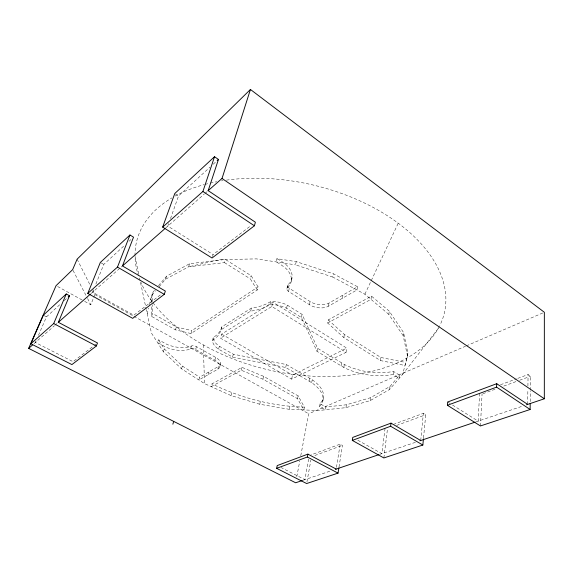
<?xml version="1.0" encoding="UTF-8"?>
<svg xmlns="http://www.w3.org/2000/svg" width="573" height="573" viewBox="0 0 573 573"><rect width="100%" height="100%" fill="white"/><g stroke="black" fill="none" stroke-linecap="round" stroke-linejoin="round"><path stroke-width="0.43" stroke-dasharray="2.87 2.15" d="M158.47 285.712L166.55 276.2L189.62 263.702L225.397 259.469L251.096 275.67L258.079 286.858L257.277 289.981L191.01 333.543L175.438 329.855L151.559 316.389L151.609 305.939M151.623 302.458L151.659 295.489L152.697 292.509L155.004 289.795M151.559 316.389L152.554 313.474L152.611 304.743M152.64 301.248L152.697 292.509M530.226 401.616L530.347 391.115M530.362 390.242L530.519 376.246L528.077 374.549L517.226 378.567M527.669 404.402L527.869 389.475M527.919 385.966L528.077 374.549M480.439 425.954L482.065 394.052M479.608 393.343L478.133 421.134L450.643 403.858M423.526 437.908L425.732 414.752L423.375 413.312L394.31 424.077M420.725 440.522L423.375 413.312M407.883 353.061L405.004 365.481L380.493 360.582L343.836 337.561L327.677 323.007L328.265 319.892L371.483 296.112L389.282 311.189L403.55 332.512L407.883 353.061L407.525 356.191L402.568 374.441L389.597 389.454L370.179 400.613L345.963 407.654L318.524 410.526L289.329 409.33L259.741 404.259L231.048 395.571L204.532 383.609L181.519 368.804L163.369 351.715L151.473 333.092L146.273 309.585M399.603 375.251L399.238 378.295L393.264 374.57L385.178 375.594A47.015 25.692 8.4 0 1 343.836 367.458L317.019 351.356L301.434 317.499L286.586 308.245A20.148 11.41 13.1 0 0 269.912 304.643A56.67 33.52 16.4 0 1 250.616 311.125L220.956 329.84A51.914 27.662 17.8 0 1 212.461 340.398A18.787 9.877 14.8 0 0 218.557 349.172L232.559 357.108L285.705 367.465L311.676 382.678A41.22 20.162 12.2 0 1 322.047 403.206L319.562 406.572L325.285 409.817L325.779 406.988L320.078 403.743L322.563 400.362A41.12 20.241 12.2 0 0 312.235 379.77L286.335 364.535L233.318 354.221L219.359 346.271A18.737 9.913 14.8 0 1 213.292 337.476A51.785 27.755 17.8 0 0 221.78 326.875L251.397 308.066A56.512 33.614 16.4 0 0 270.657 301.541A20.091 11.446 13.2 0 1 287.288 305.13L302.086 314.391L317.607 348.334L344.337 364.457A46.893 25.778 8.4 0 0 385.579 372.557L393.644 371.519L399.603 375.251L389.977 386.46L370.588 397.683L346.421 404.789L325.779 406.988M407.525 356.191L403.163 335.692L403.55 332.512M383.86 457.949L387.491 428.805M389.597 389.454L389.977 386.46M385.063 428.332L381.862 453.651L357.344 439.971M393.264 374.57L393.644 371.519M403.163 335.692L388.845 314.419L389.282 311.189M380.493 360.582L380.916 357.509L344.366 334.467L328.265 319.892M370.179 400.613L370.588 397.683M371.483 296.112L370.982 299.35L327.677 323.007M339.008 467.052L342.439 445.35L340.183 444.118L310.946 454.941M336.466 467.36L340.183 444.118M345.963 407.654L346.421 404.789M346.042 352.345L346.751 348.112L272.855 302.186L221.622 334.116L220.49 338.192L291.664 379.133L346.042 352.345L271.824 306.483L220.49 338.192M343.836 367.458L344.337 364.457M357.509 286.722L356.965 289.974L328.429 306.218A13.766 8.158 11.1 0 1 309.449 304.721L288.57 291.442A4.634 2.772 12.7 0 1 287.517 287.632A27.11 16.409 14.4 0 0 285.626 268.178L279.567 263.709L275.957 261.868L276.745 258.645L296.234 261.625L333.457 273.815L357.509 286.722L329.031 303.045A13.723 8.187 11.1 0 1 310.1 301.57L289.286 288.276A4.62 2.779 12.7 0 1 288.248 284.459A27.031 16.459 14.4 0 0 286.385 264.962L280.347 260.493L276.745 258.645M341.071 365.925L341.587 362.917M343.836 337.561L344.366 334.467M322.742 401.351L323.258 398.493M342.418 298.254L342.991 295.045M319.562 406.572L320.078 403.743M306.949 481.807L310.86 460.183M308.646 459.002L304.879 479.658L281.171 467.589M328.429 306.218L329.031 303.045M296.8 476.657L299.772 460.936M300.768 455.7L308.704 413.77L465.527 346.228M311.676 382.678L312.235 379.77M388.845 314.419L364.879 294.207L332.834 277.067L333.457 273.815M317.019 351.356L317.607 348.334M309.219 381.124L309.785 378.216M304.385 407.124L303.84 409.924L297.566 398.708L262.921 379.176L241.262 370.222L211.229 386.632L211.981 383.874L241.985 367.365L263.587 376.325L298.132 395.879L304.385 407.124C272.404 406.314 240.646 397.984 211.981 383.874M297.566 398.708L298.132 395.879M289.329 409.33L289.902 406.544M309.449 304.721L310.1 301.57M291.664 379.133L292.502 375.122L346.751 348.112M301.434 317.499L302.086 314.391M285.705 367.465L286.335 364.535M286.586 308.245L287.288 305.13M288.57 291.442L289.286 288.276M291.292 281.099L292.022 277.905M332.834 277.067L295.496 264.855L296.234 261.625M286.93 288.491L287.66 285.325M287.517 287.632L288.248 284.459M259.741 404.259L260.371 401.494M262.921 379.176L263.587 376.325M271.824 306.483L272.855 302.186M147.197 313.932L148.615 308.066M149.431 304.707L151.659 295.489L155.698 290.747M269.912 304.643L270.657 301.541M241.262 370.222L241.985 367.365M231.048 395.571L231.75 392.82M250.616 311.125L251.397 308.066M232.559 357.108L233.318 354.221M257.277 289.981L250.265 278.815L251.096 275.67M219.803 366.641L220.569 363.798M217.862 369.155L218.635 366.326A11.618 5.83 15.4 0 0 215.641 357.38L196.475 346.636A3.968 2.02 16.2 0 0 191.418 345.999A23.321 12.033 17.2 0 1 167.051 344.466L158.449 339.717L157.518 342.554L166.141 347.302A23.378 11.99 17.2 0 0 190.558 348.857A3.975 2.013 16.1 0 1 195.629 349.509L214.846 360.238A11.646 5.809 15.3 0 1 217.862 369.155L198.867 379.963L199.655 377.199L218.635 366.326M218.557 349.172L219.359 346.271M214.846 360.238L215.641 357.38M208.214 374.649L208.995 371.848M220.956 329.84L221.78 326.875M212.461 340.398L213.292 337.476M159.165 286.686L165.511 279.244L188.617 266.803L224.473 262.62L225.397 259.469M195.629 349.509L196.475 346.636M190.558 348.857L191.418 345.999M191.01 333.543L191.891 330.628L258.079 286.858M181.519 368.804L182.357 366.025L164.272 348.9L158.449 339.717M212.461 256.632L213.092 254.562L251.16 225.447M175.438 329.855L176.362 326.954L152.554 313.474M163.369 351.715L164.272 348.9M189.62 263.702L188.617 266.803L219.753 259.655L256.511 258.889L295.496 264.855M165.511 279.244L166.55 276.2M168.706 223.592L167.81 226.106L213.092 254.562M170.496 218.571L178.54 195.959L209.94 167.223M84.632 301.362L90.806 304.757L94.874 294.565L92.898 290.633M93.578 289.745L92.597 292.194L133.817 315.2L161.163 294.286M95.884 284.022L103.763 264.404L123.818 246.046M36.049 340.892L35.354 342.489L73.05 361.678L93.306 346.185M38.477 335.284L46.463 316.855L60.294 304.199M364.879 294.207L398.228 223.184M402.568 374.441L438.166 328.63M64.248 300.581L67.535 297.566M128.997 241.312L130.938 239.535M213.206 164.229L216.479 161.235M34.022 343.664L54.399 325.758M55.051 325.185L57.021 323.451M91.1 293.512L121.985 266.373M165.633 228.018L204.21 194.118M204.876 193.538L206.86 191.79M94.001 345.655L96.099 344.051M466.35 345.877L542.71 312.994M500.523 384.748L516.388 378.875M314.835 455.499L342.439 445.35M396.638 425.438L425.732 414.752M482.903 393.744L496.268 388.831M503.789 386.073L516.316 381.468M519.661 380.236L530.519 376.246M303.253 480.203L331.165 470.777M379.383 454.489L415.754 442.206M475.812 421.914L522.626 406.107M380.916 357.509L405.362 362.387M176.362 326.954L191.891 330.628M44.121 315.616L46.463 316.855M57.608 286.507L83.859 300.94M94.874 294.565L133.115 315.881M133.896 316.317L308.704 413.77M101.027 262.821L103.763 264.404M221.622 334.116L292.502 375.122M447.678 401.988L449.905 403.392M224.473 262.62L250.265 278.815M182.357 366.025L199.655 377.199M175.41 193.918L178.54 195.959M73.043 270.42L87.175 297.731M87.576 298.512L90.806 304.757M77.119 259.175L89.746 284.344M138.716 273.937L135.027 256.546A157.969 95.082 12.9 0 0 138.372 275.577M140.557 282.632L146.094 308.718M203.3 344.896L204.532 383.609M439.434 326.281A157.969 95.082 12.9 0 1 289.437 373.854A157.969 95.082 12.9 0 1 140.894 282.281M140.235 280.677A157.969 95.082 12.9 0 1 138.659 276.437M135.013 255.694A157.969 95.082 12.9 0 1 171.9 197.878M175.116 196.052A157.969 95.082 12.9 0 1 204.038 184.664M204.919 184.42A157.969 95.082 12.9 0 1 209.396 183.296M210.305 183.088A157.969 95.082 12.9 0 1 216.744 181.727M221.436 180.896A157.969 95.082 12.9 0 1 223.076 180.631M226.392 180.144A157.969 95.082 12.9 0 1 392.118 218.85A157.969 95.082 12.9 0 1 439.835 325.478"/><path stroke-width="0.86" d="M526.566 404.774L544.329 398.772L544.35 312.285L250.437 89.467L77.119 259.175L72.642 269.639L56.061 285.655L28.65 348.384L295.639 482.774L302.408 480.489M527.669 404.402L496.719 383.695L447.678 401.988L447.413 405.29L480.439 425.954L530.132 409.487L530.204 403.363M530.132 409.487L496.583 387.133L496.719 383.695M420.725 440.522L391.008 423.132L352.746 437.4L352.295 440.408L383.86 457.949L422.845 445.035L423.44 438.796M352.295 440.408L390.628 426.255L391.008 423.132M336.186 469.079L307.894 454.131L277.217 465.577L276.652 468.334L306.641 483.533L338.041 473.126L338.872 467.919M276.652 468.334L307.372 456.996L307.894 454.131M254.405 225.798L255.386 222.217L208.185 190.63L218.442 159.437L214.517 156.716L174.779 193.509L162.668 227.116L212.046 258.008L254.405 225.798L202.914 191.489L214.517 156.716M172.867 424.192L173.698 421.391M207.935 190.852L222.03 178.461L250.437 89.467M164.265 294.343L165.368 291.07L122.457 265.951L133.523 237.165L129.964 235.002L100.347 262.427L87.776 293.397L132.685 318.359L164.265 294.343L117.494 267.09L87.776 293.397M96.35 345.992L97.496 342.983L58.339 322.298L69.512 295.761L66.26 293.978L43.34 315.2L30.856 343.771L71.904 364.578L96.35 345.992L53.704 323.552L30.856 343.771M117.494 267.09L129.964 235.002M53.704 323.552L66.26 293.978M68.194 296.964L69.512 295.761M217.131 160.641L218.442 159.437M162.668 227.116L202.914 191.489M28.65 348.384L32.675 344.839M58.195 322.42L90.427 294.099M122.658 265.779L164.96 228.613M447.413 405.29L496.583 387.133M335.398 469.344L378.538 454.776M419.988 440.773L474.967 422.201M307.372 456.996L338.041 473.126M390.628 426.255L422.845 445.035M222.03 178.461L544.329 398.772"/></g></svg>
